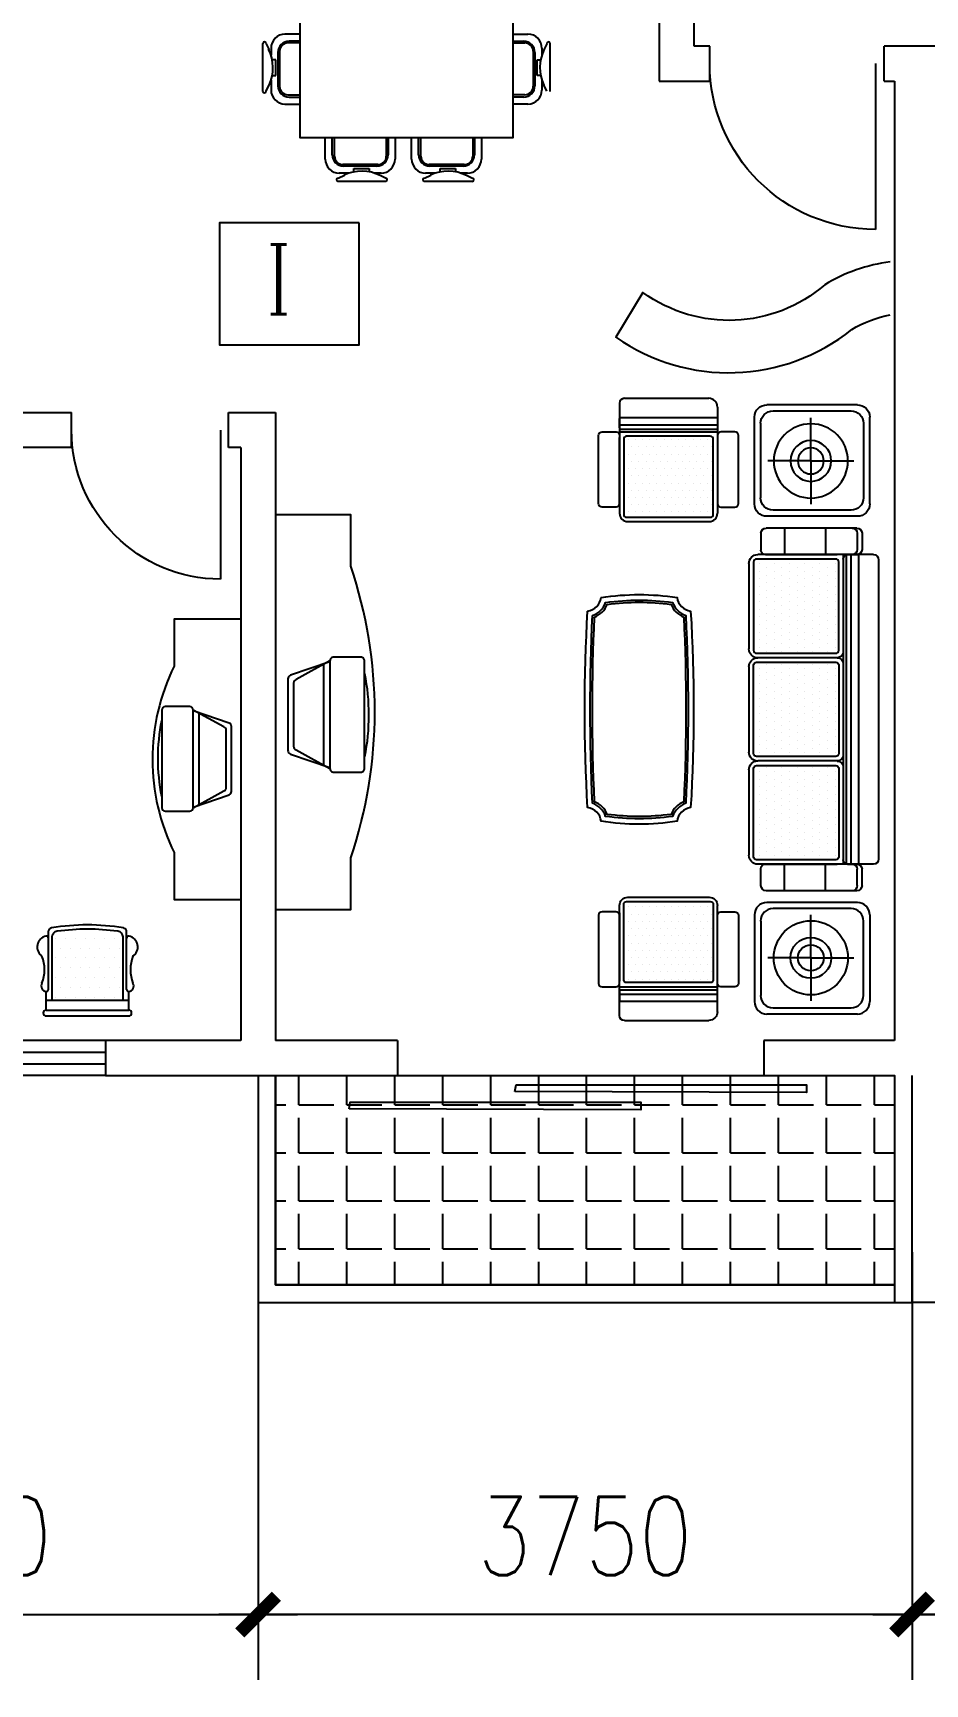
# Model space of a CAD drawing. Header units: millimetres. Extents: x 1316 to 28209, y 637 to 25771.
# Drawn here: x 9102 to 14218, y 5988 to 15451 of the extents above; entities that cross this region are included whole.
import ezdxf
from ezdxf.enums import TextEntityAlignment as Align

# ---------------------------------------------------------------- set-up
doc = ezdxf.new("R2010")
doc.units = ezdxf.units.MM
for name, color, linetype in [('PUB_DIM', 3, 'Continuous'), ('PUB_TEXT', 7, 'Continuous'), ('WALL', 255, 'Continuous'), ('WINDOW', 2, 'Continuous'), ('WINDOW_TEXT', 7, 'Continuous'), ('ZB', 252, 'Continuous')]:
    doc.layers.add(name, color=color, linetype=linetype)
doc.styles.add('_ROMANC', font='ROMANC.shx', dxfattribs={"width": 0.75})
doc.styles.add('DIM_FONT', font='SIMPLEX.shx', dxfattribs={"width": 0.8})
doc.styles.add('SIMPLEX', font='SIMPLEX.SHX')
doc.dimstyles.new('DIMN150', dxfattribs={"dimscale": 1.5, "dimtxt": 300, "dimasz": 1, "dimexe": 250, "dimexo": 300, "dimgap": 150, "dimtad": 1, "dimdec": 0, "dimzin": 0, "dimdsep": 46, "dimtxsty": 'DIM_FONT', "dimblk": '_DIMX', "dimblk1": '_DIMX', "dimblk2": '_DIMX', "dimcen": 0.09, "dimclrt": 7, "dimadec": 0, "dimazin": 0, "dimtfac": 1, "dimtdec": 0, "dimtix": 1, "dimtmove": 2, "dimatfit": 3, "dimldrblk": '_DIMX', "dimfxl": 1, "dimtolj": 1, "dimtzin": 0, "dimarcsym": 0})

# ---------------------------------------------------------------- blocks, each defined once
blk = doc.blocks.new('_DIMX')
blk.add_line((-150, 0), (150, 0))
at = {"const_width": 50}
blk.add_lwpolyline([(-70, -70), (70, 70)], dxfattribs=at)
blk = doc.blocks.new('*D58')
at = {"layer": 'DEFPOINTS', "color": 0, "transparency": 16777216}
for p in [(4993.2, 7712.5), (20893.2, 7712.5), (20893.2, 5185.6)]:
    blk.add_point(p, dxfattribs=at)
at = {"layer": 'PUB_DIM', "color": 0, "lineweight": -2, "transparency": 16777216}
for p, q in [((4993.2, 7262.5), (4993.2, 4810.6)), ((20893.2, 7262.5), (20893.2, 4810.6)), ((4994.7, 5185.6), (20891.7, 5185.6))]:
    blk.add_line(p, q, dxfattribs=at)
at = {"layer": 'PUB_DIM', "color": 0, "lineweight": -2, "transparency": 16777216, "xscale": 1.5, "yscale": 1.5, "zscale": 1.5, "rotation": 180}
blk.add_blockref('_DIMX', (4993.2, 5185.6), dxfattribs=at)
at = {"layer": 'PUB_DIM', "color": 0, "lineweight": -2, "transparency": 16777216, "xscale": 1.5, "yscale": 1.5, "zscale": 1.5}
blk.add_blockref('_DIMX', (20893.2, 5185.6), dxfattribs=at)
at = {"layer": 'PUB_DIM', "color": 7, "transparency": 16777216, "insert": (12943.2, 5635.6), "char_height": 450, "attachment_point": 5, "style": 'DIM_FONT'}
blk.add_mtext('\\A1;15900', dxfattribs=at)
blk = doc.blocks.new('*D59')
at = {"layer": 'DEFPOINTS', "color": 0, "transparency": 16777216}
for p in [(10393.2, 8912.5), (14143.2, 8912.5), (10393.2, 6385.6)]:
    blk.add_point(p, dxfattribs=at)
at = {"layer": 'PUB_DIM', "color": 0, "lineweight": -2, "transparency": 16777216}
for p, q in [((10393.2, 8462.5), (10393.2, 6010.6)), ((14143.2, 8462.5), (14143.2, 6010.6)), ((14141.7, 6385.6), (10394.7, 6385.6))]:
    blk.add_line(p, q, dxfattribs=at)
at = {"layer": 'PUB_DIM', "color": 0, "lineweight": -2, "transparency": 16777216, "xscale": 1.5, "yscale": 1.5, "zscale": 1.5, "rotation": 180}
blk.add_blockref('_DIMX', (10393.2, 6385.6), dxfattribs=at)
at = {"layer": 'PUB_DIM', "color": 0, "lineweight": -2, "transparency": 16777216, "xscale": 1.5, "yscale": 1.5, "zscale": 1.5}
blk.add_blockref('_DIMX', (14143.2, 6385.6), dxfattribs=at)
at = {"layer": 'PUB_DIM', "color": 7, "transparency": 16777216, "insert": (12268.2, 6835.6), "char_height": 450, "attachment_point": 5, "style": 'DIM_FONT'}
blk.add_mtext('\\A1;3750', dxfattribs=at)
blk = doc.blocks.new('M_A14NPV')
for points in [[(0.6323, 0.2261), (0.6292, 0.2078), (-0.1643, 0.2078), (-0.1643, 0.2286)], [(0.1799, 0.1784), (0.1767, 0.1601), (-0.6168, 0.1601), (-0.6167, 0.1808)]]:
    blk.add_lwpolyline(points, close=True)
blk = doc.blocks.new('*X24')
at = {"color": 0}
for p, q in [((8200, 30400), (8200, 30400)), ((8225, 30450), (8225, 30450)), ((8250, 30400), (8250, 30400)), ((8275, 30450), (8275, 30450)), ((8300, 30400), (8300, 30400)), ((8325, 30450), (8325, 30450)), ((8350, 30400), (8350, 30400)), ((8375, 30450), (8375, 30450)), ((8400, 30400), (8400, 30400)), ((8425, 30450), (8425, 30450)), ((8450, 30400), (8450, 30400)), ((8475, 30450), (8475, 30450)), ((8500, 30400), (8500, 30400)), ((8525, 30450), (8525, 30450)), ((8550, 30400), (8550, 30400)), ((8575, 30450), (8575, 30450)), ((8600, 30400), (8600, 30400)), ((8625, 30450), (8625, 30450)), ((8650, 30400), (8650, 30400)), ((8675, 30450), (8675, 30450)), ((8700, 30400), (8700, 30400)), ((8725, 30450), (8725, 30450)), ((8750, 30400), (8750, 30400)), ((8775, 30450), (8775, 30450)), ((8800, 30400), (8800, 30400)), ((8200, 30300), (8200, 30300)), ((8225, 30350), (8225, 30350)), ((8250, 30300), (8250, 30300)), ((8275, 30350), (8275, 30350)), ((8300, 30300), (8300, 30300)), ((8325, 30350), (8325, 30350)), ((8350, 30300), (8350, 30300)), ((8375, 30350), (8375, 30350)), ((8400, 30300), (8400, 30300)), ((8425, 30350), (8425, 30350)), ((8450, 30300), (8450, 30300)), ((8475, 30350), (8475, 30350)), ((8500, 30300), (8500, 30300)), ((8525, 30350), (8525, 30350)), ((8550, 30300), (8550, 30300)), ((8575, 30350), (8575, 30350)), ((8600, 30300), (8600, 30300)), ((8625, 30350), (8625, 30350)), ((8650, 30300), (8650, 30300)), ((8675, 30350), (8675, 30350)), ((8700, 30300), (8700, 30300)), ((8725, 30350), (8725, 30350)), ((8750, 30300), (8750, 30300)), ((8775, 30350), (8775, 30350)), ((8800, 30300), (8800, 30300)), ((8200, 30200), (8200, 30200)), ((8225, 30250), (8225, 30250)), ((8250, 30200), (8250, 30200)), ((8275, 30250), (8275, 30250)), ((8300, 30200), (8300, 30200)), ((8325, 30250), (8325, 30250)), ((8350, 30200), (8350, 30200)), ((8375, 30250), (8375, 30250)), ((8400, 30200), (8400, 30200)), ((8425, 30250), (8425, 30250)), ((8450, 30200), (8450, 30200)), ((8475, 30250), (8475, 30250)), ((8500, 30200), (8500, 30200)), ((8525, 30250), (8525, 30250)), ((8550, 30200), (8550, 30200)), ((8575, 30250), (8575, 30250)), ((8600, 30200), (8600, 30200)), ((8625, 30250), (8625, 30250)), ((8650, 30200), (8650, 30200)), ((8675, 30250), (8675, 30250)), ((8700, 30200), (8700, 30200)), ((8725, 30250), (8725, 30250)), ((8750, 30200), (8750, 30200)), ((8775, 30250), (8775, 30250)), ((8800, 30200), (8800, 30200)), ((8200, 30100), (8200, 30100)), ((8225, 30150), (8225, 30150)), ((8250, 30100), (8250, 30100)), ((8275, 30150), (8275, 30150)), ((8300, 30100), (8300, 30100)), ((8325, 30150), (8325, 30150)), ((8350, 30100), (8350, 30100)), ((8375, 30150), (8375, 30150)), ((8400, 30100), (8400, 30100)), ((8425, 30150), (8425, 30150)), ((8450, 30100), (8450, 30100)), ((8475, 30150), (8475, 30150)), ((8500, 30100), (8500, 30100)), ((8525, 30150), (8525, 30150)), ((8550, 30100), (8550, 30100)), ((8575, 30150), (8575, 30150)), ((8600, 30100), (8600, 30100)), ((8625, 30150), (8625, 30150)), ((8650, 30100), (8650, 30100)), ((8675, 30150), (8675, 30150)), ((8700, 30100), (8700, 30100)), ((8725, 30150), (8725, 30150)), ((8750, 30100), (8750, 30100)), ((8775, 30150), (8775, 30150)), ((8800, 30100), (8800, 30100)), ((8200, 30000), (8200, 30000)), ((8225, 30050), (8225, 30050)), ((8225, 29950), (8225, 29950)), ((8250, 30000), (8250, 30000)), ((8275, 30050), (8275, 30050)), ((8275, 29950), (8275, 29950)), ((8300, 30000), (8300, 30000)), ((8325, 30050), (8325, 30050)), ((8325, 29950), (8325, 29950)), ((8350, 30000), (8350, 30000)), ((8375, 30050), (8375, 30050)), ((8375, 29950), (8375, 29950)), ((8400, 30000), (8400, 30000)), ((8425, 30050), (8425, 30050)), ((8425, 29950), (8425, 29950)), ((8450, 30000), (8450, 30000)), ((8475, 30050), (8475, 30050)), ((8475, 29950), (8475, 29950)), ((8500, 30000), (8500, 30000)), ((8525, 30050), (8525, 30050)), ((8525, 29950), (8525, 29950)), ((8550, 30000), (8550, 30000)), ((8575, 30050), (8575, 30050)), ((8575, 29950), (8575, 29950)), ((8600, 30000), (8600, 30000)), ((8625, 30050), (8625, 30050)), ((8625, 29950), (8625, 29950)), ((8650, 30000), (8650, 30000)), ((8675, 30050), (8675, 30050)), ((8675, 29950), (8675, 29950)), ((8700, 30000), (8700, 30000)), ((8725, 30050), (8725, 30050)), ((8725, 29950), (8725, 29950)), ((8750, 30000), (8750, 30000)), ((8775, 30050), (8775, 30050)), ((8775, 29950), (8775, 29950)), ((8800, 30000), (8800, 30000))]:
    blk.add_line(p, q, dxfattribs=at)
blk = doc.blocks.new('SAF3')
for p, q in [((-959, 0), (-397, 0)), ((-281, 0), (281, 0)), ((397, 0), (959, 0)), ((-1158, -79), (-1047, -79)), ((-1017, -819), (-1017, -58)), ((-1017, -108), (-1017, -581)), ((-1017, -710), (-1017, -108)), ((-339, -581), (-339, -58)), ((-339, -581), (-339, -58)), ((339, -581), (339, -58)), ((1017, -819), (1017, -58)), ((1017, -710), (1017, -108)), ((1017, -108), (1017, -581)), ((1158, -79), (1047, -79)), ((-1192, -710), (-1192, -113)), ((1192, -710), (1192, -113)), ((-1192, -233), (-1017, -233)), ((1192, -233), (1017, -233)), ((-1192, -503), (-1017, -503)), ((1192, -503), (1017, -503)), ((-1017, -620), (1017, -620)), ((-1017, -620), (988, -620)), ((-1017, -649), (-1017, -713)), ((-1016, -640), (1017, -640)), ((1017, -649), (1017, -713)), ((-1158, -712), (-1051, -712)), ((-1158, -744), (-1051, -744)), ((-1017, -670), (1017, -670)), ((-1017, -720), (1017, -720)), ((1158, -712), (1051, -712)), ((1158, -744), (1051, -744)), ((-984, -853), (984, -853))]:
    blk.add_line(p, q)
for points in [[(-988, -50, -0.414214), (-968, -30), (-389, -30, -0.414214), (-369, -50), (-369, -571, -0.414214), (-389, -591), (-968, -591, -0.414214), (-988, -571)], [(310, -50, 0.414214), (290, -30), (-290, -30, 0.414214), (-310, -50), (-310, -571, 0.414214), (-290, -591), (290, -591, 0.414214), (310, -571)], [(988, -50, 0.414214), (968, -30), (389, -30, 0.414214), (369, -50), (369, -571, 0.414214), (389, -591), (968, -591, 0.414214), (988, -571)]]:
    blk.add_lwpolyline(points, format="xyb", close=True)
for centre, radius, start, end in [((-959, -58), 58.3, 90, 180), ((-397, -58), 58.3, 0, 90), ((-281, -58), 58.3, 90, 180), ((281, -58), 58.3, 0, 90), ((397, -58), 58.3, 90, 180), ((959, -58), 58.3, 0, 90), ((-1158, -113), 33.9, 90, 180), ((-1047, -108), 29.2, 0, 90), ((1047, -108), 29.2, 90, 180), ((1158, -113), 33.9, 0, 90), ((-988, -649), 29.1, 90, 180), ((-378, -581), 38.8, 270, 0), ((-300, -581), 38.8, 180, 270), ((300, -581), 38.8, 270, 0), ((378, -581), 38.8, 180, 270), ((988, -649), 29.1, 0, 90), ((-1158, -678), 33.9, 180, 270), ((-1158, -710), 33.9, 180, 270), ((-1051, -678), 33.9, 270, 0), ((-1051, -710), 33.9, 270, 0), ((1051, -678), 33.9, 180, 270), ((1051, -710), 33.9, 180, 270), ((1158, -678), 33.9, 270, 0), ((1158, -710), 33.9, 270, 0), ((-984, -819), 33.9, 180, 270), ((984, -819), 33.9, 270, 0)]:
    blk.add_arc(centre, radius, start, end)
blk.add_blockref('*X24', (-9183, -30517))
at = {"xscale": -1}
for p in [(8505, -30517), (9183, -30517)]:
    blk.add_blockref('*X24', p, dxfattribs=at)
blk = doc.blocks.new('CHUANGTG')
for p, q in [((173.3, 227.4), (-176.6, 227.4)), ((148.3, 202.4), (-151.7, 202.4)), ((-226.5, -187.4), (-226.5, 177.5)), ((-201.6, 152.6), (-201.6, -162.4)), ((0, 0), (0, 173.8)), ((198.2, -162.4), (198.2, 152.6)), ((223.1, -187.4), (223.1, 177.5)), ((0, 0), (-173.8, 0)), ((0, 0), (0, -173.8)), ((0, 0), (173.8, 0)), ((173.3, -237.3), (-176.6, -237.3)), ((-151.7, -212.3), (148.3, -212.3))]:
    blk.add_line(p, q)
for radius in [149.6, 82.4, 52.4]:
    blk.add_circle((0, 0), radius)
for centre, start, end in [((-176.6, 177.5), 90, 180), ((-151.7, 152.6), 90, 180), ((148.3, 152.6), 0, 90), ((173.3, 177.5), 0, 90), ((-176.6, -187.4), 180, 270), ((-151.7, -162.4), 180, 270), ((148.3, -162.4), 270, 0), ((173.3, -187.4), 270, 0)]:
    blk.add_arc(centre, 49.9, start, end)
blk = doc.blocks.new('_DBLK')
blk.add_line((-0.45, 0), (-0.45, -0.95))
blk.add_arc((-0.45, 0), 0.95, 270, 0)
at = {"layer": 'WINDOW_TEXT', "style": 'SIMPLEX', "flags": 9}
blk.add_attdef('A', text='', height=1, dxfattribs=at).set_placement((0, 1.5), align=Align.MIDDLE)
blk = doc.blocks.new('*X21')
at = {"color": 0}
for p, q in [((16275, 33650), (16275, 33650)), ((16325, 33650), (16325, 33650)), ((16375, 33650), (16375, 33650)), ((16425, 33650), (16425, 33650)), ((16475, 33650), (16475, 33650)), ((16525, 33650), (16525, 33650)), ((16575, 33650), (16575, 33650)), ((16275, 33550), (16275, 33550)), ((16300, 33600), (16300, 33600)), ((16325, 33550), (16325, 33550)), ((16350, 33600), (16350, 33600)), ((16375, 33550), (16375, 33550)), ((16400, 33600), (16400, 33600)), ((16425, 33550), (16425, 33550)), ((16450, 33600), (16450, 33600)), ((16475, 33550), (16475, 33550)), ((16500, 33600), (16500, 33600)), ((16525, 33550), (16525, 33550)), ((16550, 33600), (16550, 33600)), ((16575, 33550), (16575, 33550)), ((16600, 33600), (16600, 33600)), ((16300, 33500), (16300, 33500)), ((16350, 33500), (16350, 33500)), ((16400, 33500), (16400, 33500)), ((16450, 33500), (16450, 33500)), ((16500, 33500), (16500, 33500)), ((16550, 33500), (16550, 33500)), ((16600, 33500), (16600, 33500)), ((16275, 33450), (16275, 33450)), ((16300, 33400), (16300, 33400)), ((16325, 33450), (16325, 33450)), ((16350, 33400), (16350, 33400)), ((16375, 33450), (16375, 33450)), ((16400, 33400), (16400, 33400)), ((16425, 33450), (16425, 33450)), ((16450, 33400), (16450, 33400)), ((16475, 33450), (16475, 33450)), ((16500, 33400), (16500, 33400)), ((16525, 33450), (16525, 33450)), ((16550, 33400), (16550, 33400)), ((16575, 33450), (16575, 33450)), ((16600, 33400), (16600, 33400)), ((16275, 33350), (16275, 33350)), ((16325, 33350), (16325, 33350)), ((16375, 33350), (16375, 33350)), ((16425, 33350), (16425, 33350)), ((16475, 33350), (16475, 33350)), ((16525, 33350), (16525, 33350)), ((16575, 33350), (16575, 33350))]:
    blk.add_line(p, q, dxfattribs=at)
blk = doc.blocks.new('CANY')
for p, q in [((-240.4, 475.4), (-240.4, 511.1)), ((-240.4, 180), (-240.4, 475.4)), ((208.6, 475.4), (208.6, 511.1)), ((208.6, 180), (208.6, 475.4)), ((-252.4, 62.4), (-252.4, 168.8)), ((-252.4, 118.5), (220.6, 118.5)), ((220.6, 62.4), (220.6, 168.8)), ((-252.4, 62.4), (220.6, 62.4)), ((-252.4, 28.7), (220.6, 28.7))]:
    blk.add_line(p, q)
blk.add_lwpolyline([(-218, 118.5), (-218, 482.3, -0.37292), (-189.1, 515.6, -0.071628), (157.3, 515.6, -0.37292), (186.1, 482.3), (186.1, 118.5)], format="xyb")
for centre, radius, start, end in [((-239.4, 423.4), 64.6, 103.27248, 234.55141), ((-251.6, 475.4), 11.2, 0, 103.27248), ((-218, 511.1), 22.5, 99.57253, 180), ((-15.9, -687), 1237.4, 80.42747, 99.57253), ((186.1, 511.1), 22.5, 0, 80.42747), ((219.8, 475.4), 11.2, 76.72752, 180), ((207.6, 423.4), 64.6, 305.44859, 76.72752), ((-472.2, 293.5), 210.1, 338.41103, 21.58897), ((440.4, 293.5), 210.1, 158.41103, 201.58897), ((-249.9, 200.1), 31.4, 149.09369, 265.17474), ((218.1, 200.1), 31.4, 274.82526, 30.90631), ((-251.6, 180), 11.2, 265.17474, 0), ((219.8, 180), 11.2, 180, 274.82526), ((-252.4, 45.6), 16.8, 90, 270), ((220.6, 45.6), 16.8, 270, 90)]:
    blk.add_arc(centre, radius, start, end)
at = {"xscale": 1.12268433051167, "yscale": 1.12268433051167, "zscale": 1.12268433051167}
blk.add_blockref('*X21', (-18469.8, -37305), dxfattribs=at)
blk = doc.blocks.new('*X19')
at = {"color": 0}
for p, q in [((8200, 30400), (8200, 30400)), ((8225, 30450), (8225, 30450)), ((8250, 30400), (8250, 30400)), ((8275, 30450), (8275, 30450)), ((8300, 30400), (8300, 30400)), ((8325, 30450), (8325, 30450)), ((8350, 30400), (8350, 30400)), ((8375, 30450), (8375, 30450)), ((8400, 30400), (8400, 30400)), ((8425, 30450), (8425, 30450)), ((8450, 30400), (8450, 30400)), ((8475, 30450), (8475, 30450)), ((8500, 30400), (8500, 30400)), ((8525, 30450), (8525, 30450)), ((8550, 30400), (8550, 30400)), ((8575, 30450), (8575, 30450)), ((8600, 30400), (8600, 30400)), ((8625, 30450), (8625, 30450)), ((8650, 30400), (8650, 30400)), ((8675, 30450), (8675, 30450)), ((8700, 30400), (8700, 30400)), ((8725, 30450), (8725, 30450)), ((8750, 30400), (8750, 30400)), ((8775, 30450), (8775, 30450)), ((8800, 30400), (8800, 30400)), ((8200, 30300), (8200, 30300)), ((8225, 30350), (8225, 30350)), ((8250, 30300), (8250, 30300)), ((8275, 30350), (8275, 30350)), ((8300, 30300), (8300, 30300)), ((8325, 30350), (8325, 30350)), ((8350, 30300), (8350, 30300)), ((8375, 30350), (8375, 30350)), ((8400, 30300), (8400, 30300)), ((8425, 30350), (8425, 30350)), ((8450, 30300), (8450, 30300)), ((8475, 30350), (8475, 30350)), ((8500, 30300), (8500, 30300)), ((8525, 30350), (8525, 30350)), ((8550, 30300), (8550, 30300)), ((8575, 30350), (8575, 30350)), ((8600, 30300), (8600, 30300)), ((8625, 30350), (8625, 30350)), ((8650, 30300), (8650, 30300)), ((8675, 30350), (8675, 30350)), ((8700, 30300), (8700, 30300)), ((8725, 30350), (8725, 30350)), ((8750, 30300), (8750, 30300)), ((8775, 30350), (8775, 30350)), ((8800, 30300), (8800, 30300)), ((8200, 30200), (8200, 30200)), ((8225, 30250), (8225, 30250)), ((8250, 30200), (8250, 30200)), ((8275, 30250), (8275, 30250)), ((8300, 30200), (8300, 30200)), ((8325, 30250), (8325, 30250)), ((8350, 30200), (8350, 30200)), ((8375, 30250), (8375, 30250)), ((8400, 30200), (8400, 30200)), ((8425, 30250), (8425, 30250)), ((8450, 30200), (8450, 30200)), ((8475, 30250), (8475, 30250)), ((8500, 30200), (8500, 30200)), ((8525, 30250), (8525, 30250)), ((8550, 30200), (8550, 30200)), ((8575, 30250), (8575, 30250)), ((8600, 30200), (8600, 30200)), ((8625, 30250), (8625, 30250)), ((8650, 30200), (8650, 30200)), ((8675, 30250), (8675, 30250)), ((8700, 30200), (8700, 30200)), ((8725, 30250), (8725, 30250)), ((8750, 30200), (8750, 30200)), ((8775, 30250), (8775, 30250)), ((8800, 30200), (8800, 30200)), ((8200, 30100), (8200, 30100)), ((8225, 30150), (8225, 30150)), ((8225, 30050), (8225, 30050)), ((8250, 30100), (8250, 30100)), ((8275, 30150), (8275, 30150)), ((8275, 30050), (8275, 30050)), ((8300, 30100), (8300, 30100)), ((8325, 30150), (8325, 30150)), ((8325, 30050), (8325, 30050)), ((8350, 30100), (8350, 30100)), ((8375, 30150), (8375, 30150)), ((8375, 30050), (8375, 30050)), ((8400, 30100), (8400, 30100)), ((8425, 30150), (8425, 30150)), ((8425, 30050), (8425, 30050)), ((8450, 30100), (8450, 30100)), ((8475, 30150), (8475, 30150)), ((8475, 30050), (8475, 30050)), ((8500, 30100), (8500, 30100)), ((8525, 30150), (8525, 30150)), ((8525, 30050), (8525, 30050)), ((8550, 30100), (8550, 30100)), ((8575, 30150), (8575, 30150)), ((8575, 30050), (8575, 30050)), ((8600, 30100), (8600, 30100)), ((8625, 30150), (8625, 30150)), ((8625, 30050), (8625, 30050)), ((8650, 30100), (8650, 30100)), ((8675, 30150), (8675, 30150)), ((8675, 30050), (8675, 30050)), ((8700, 30100), (8700, 30100)), ((8725, 30150), (8725, 30150)), ((8725, 30050), (8725, 30050)), ((8750, 30100), (8750, 30100)), ((8775, 30150), (8775, 30150)), ((8775, 30050), (8775, 30050)), ((8800, 30100), (8800, 30100)), ((8200, 30000), (8200, 30000)), ((8225, 29950), (8225, 29950)), ((8250, 30000), (8250, 30000)), ((8275, 29950), (8275, 29950)), ((8300, 30000), (8300, 30000)), ((8325, 29950), (8325, 29950)), ((8350, 30000), (8350, 30000)), ((8375, 29950), (8375, 29950)), ((8400, 30000), (8400, 30000)), ((8425, 29950), (8425, 29950)), ((8450, 30000), (8450, 30000)), ((8475, 29950), (8475, 29950)), ((8500, 30000), (8500, 30000)), ((8525, 29950), (8525, 29950)), ((8550, 30000), (8550, 30000)), ((8575, 29950), (8575, 29950)), ((8600, 30000), (8600, 30000)), ((8625, 29950), (8625, 29950)), ((8650, 30000), (8650, 30000)), ((8675, 29950), (8675, 29950)), ((8700, 30000), (8700, 30000)), ((8725, 29950), (8725, 29950)), ((8750, 30000), (8750, 30000)), ((8775, 29950), (8775, 29950)), ((8800, 30000), (8800, 30000))]:
    blk.add_line(p, q, dxfattribs=at)
blk = doc.blocks.new('SHAF1')
for p, q in [((-29.7, 783.2), (-29.7, 153.1)), ((-1.6, 811.3), (482.3, 811.3)), ((532.3, 761.3), (532.3, 153.1)), ((-29.7, 701.5), (532.3, 701.5)), ((-29.7, 642.7), (-29.7, 695.2)), ((-29.7, 693.4), (-29.7, 194.1)), ((-29.7, 660), (532.3, 660)), ((-29.7, 618.6), (532.3, 618.6)), ((-29.7, 618.6), (532.3, 618.6)), ((-29.7, 194.1), (-29.7, 586.5)), ((-28.5, 635.2), (532.3, 635.2)), ((18.6, 104.8), (483.9, 104.8))]:
    blk.add_line(p, q)
for points in [[(-29.7, 598.6), (-29.7, 208.3, -0.41355), (-49.7, 188.3), (-129.5, 188.1, -0.414877), (-149.5, 208.1), (-149.5, 598.6, -0.414214), (-129.5, 618.6), (-49.7, 618.6, -0.414214)], [(-5.2, 145.9, 0.414214), (11.4, 129.3), (491.2, 129.3, 0.414214), (507.8, 145.9), (507.8, 577.5, 0.414214), (491.2, 594.1), (11.4, 594.1, 0.414214), (-5.2, 577.5)], [(532.3, 598.6), (532.3, 208.3, 0.41355), (552.2, 188.3), (632.1, 188.1, 0.414877), (652.1, 208.1), (652.1, 598.6, 0.414214), (632.1, 618.6), (552.3, 618.6, 0.414214)]]:
    blk.add_lwpolyline(points, format="xyb", close=True)
for centre, radius, start, end in [((-1.6, 783.2), 28.1, 90, 180), ((482.3, 761.3), 50, 360, 90), ((18.6, 153.1), 48.3, 180, 270), ((483.9, 153.1), 48.3, 270, 0)]:
    blk.add_arc(centre, radius, start, end)
at = {"xscale": -0.828495, "yscale": 0.828495, "zscale": 0.828495, "rotation": 180}
blk.add_blockref('*X19', (-6795, 25387.9), dxfattribs=at)
blk = doc.blocks.new('*D50')
at = {"layer": 'DEFPOINTS', "color": 0, "transparency": 16777216}
for p in [(6793.2, 8912.5), (10393.2, 8912.5), (10393.2, 6385.6)]:
    blk.add_point(p, dxfattribs=at)
at = {"layer": 'PUB_DIM', "color": 0, "lineweight": -2, "transparency": 16777216}
for p, q in [((6793.2, 8462.5), (6793.2, 6010.6)), ((10393.2, 8462.5), (10393.2, 6010.6)), ((6794.7, 6385.6), (10391.7, 6385.6))]:
    blk.add_line(p, q, dxfattribs=at)
at = {"layer": 'PUB_DIM', "color": 0, "lineweight": -2, "transparency": 16777216, "xscale": 1.5, "yscale": 1.5, "zscale": 1.5, "rotation": 180}
blk.add_blockref('_DIMX', (6793.2, 6385.6), dxfattribs=at)
at = {"layer": 'PUB_DIM', "color": 0, "lineweight": -2, "transparency": 16777216, "xscale": 1.5, "yscale": 1.5, "zscale": 1.5}
blk.add_blockref('_DIMX', (10393.2, 6385.6), dxfattribs=at)
at = {"layer": 'PUB_DIM', "color": 7, "transparency": 16777216, "insert": (8593.2, 6835.6), "char_height": 450, "attachment_point": 5, "style": 'DIM_FONT'}
blk.add_mtext('\\A1;3600', dxfattribs=at)
blk = doc.blocks.new('_WBLK')
for p, q in [((-0.5, 0.5), (0.5, 0.5)), ((0.5, 0.1667), (-0.5, 0.1667)), ((0.5, -0.1667), (-0.5, -0.1667)), ((-0.5, -0.5), (0.5, -0.5))]:
    blk.add_line(p, q)
at = {"layer": 'WINDOW_TEXT', "style": 'SIMPLEX', "flags": 9}
blk.add_attdef('A', text='', height=1, dxfattribs=at).set_placement((0, 1.5), align=Align.MIDDLE)
blk = doc.blocks.new('TV')
blk.add_line((-251.4, 109.2), (276.7, 109.2))
for points in [[(-267.4, 74.7), (-171, 250.8, -0.320259), (-152.1, 264.3), (177.4, 264.3, -0.320259), (196.3, 250.8), (292.6, 74.7)], [(-263.2, 74.7), (-192.5, 280.4, -0.325839), (-173.5, 294.3), (198.8, 294.3, -0.325839), (217.8, 280.4), (288.5, 74.7)]]:
    blk.add_lwpolyline(points, format="xyb")
blk.add_lwpolyline([(312.6, 54.7), (312.6, -85.7, -0.414214), (292.6, -105.7), (-267.4, -105.7, -0.414214), (-287.4, -85.7), (-287.4, 54.7, -0.414214), (-267.4, 74.7), (292.6, 74.7, -0.414214)], format="xyb", close=True)
blk.add_arc((15.1, 1018.9), 1145.5, 259.0435, 280.9565)
blk = doc.blocks.new('*D53')
at = {"layer": 'DEFPOINTS', "color": 0, "transparency": 16777216}
for p in [(14143.2, 8912.5), (17893.2, 8912.5), (17893.2, 6385.6)]:
    blk.add_point(p, dxfattribs=at)
at = {"layer": 'PUB_DIM', "color": 0, "lineweight": -2, "transparency": 16777216}
for p, q in [((14143.2, 8462.5), (14143.2, 6010.6)), ((17893.2, 8462.5), (17893.2, 6010.6)), ((14144.7, 6385.6), (17891.7, 6385.6))]:
    blk.add_line(p, q, dxfattribs=at)
at = {"layer": 'PUB_DIM', "color": 0, "lineweight": -2, "transparency": 16777216, "xscale": 1.5, "yscale": 1.5, "zscale": 1.5, "rotation": 180}
blk.add_blockref('_DIMX', (14143.2, 6385.6), dxfattribs=at)
at = {"layer": 'PUB_DIM', "color": 0, "lineweight": -2, "transparency": 16777216, "xscale": 1.5, "yscale": 1.5, "zscale": 1.5}
blk.add_blockref('_DIMX', (17893.2, 6385.6), dxfattribs=at)
at = {"layer": 'PUB_DIM', "color": 7, "transparency": 16777216, "insert": (16018.2, 6835.6), "char_height": 450, "attachment_point": 5, "style": 'DIM_FONT'}
blk.add_mtext('\\A1;3750', dxfattribs=at)

msp = doc.modelspace()

# ---------------------------------------------------------------- hatches: boundary and pattern name
at = {"layer": 'ZB', "linetype": 'Continuous'}
h = msp.add_hatch(dxfattribs=at)
h.set_pattern_fill('ANGLE', color=256, scale=1000, style=0)
h.set_pattern_definition([(0, (-6972.94, 199882.07), (0, 275), [200, -75]), (90, (-6972.94, 199882.07), (-275, 2e-14), [200, -75])])
h.paths.add_polyline_path([(10493.2, 8275.1), (10493.2, 9475.1), (14043.2, 9475.1), (14043.2, 8275.1)])

# ---------------------------------------------------------------- linework, layer by layer
at = {"layer": 'PUB_TEXT'}
msp.add_lwpolyline([(10972.1, 14362.9), (10172.1, 14362.9), (10172.1, 13662.9), (10972.1, 13662.9)], close=True, dxfattribs=at)
at = {"layer": 'WALL'}
for p, q in [((12893.2, 15375.1), (12893.2, 19975.1)), ((12693.2, 16075.1), (12693.2, 15175.1)), ((12983.2, 15375.1), (12893.2, 15375.1)), ((12983.2, 15175.1), (12983.2, 15375.1)), ((15393.2, 15375.1), (13983.2, 15375.1)), ((13983.2, 15175.1), (13983.2, 15375.1)), ((12693.2, 15175.1), (12983.2, 15175.1)), ((13983.2, 15175.1), (14043.2, 15175.1)), ((14043.2, 15175.1), (14043.2, 9675.1)), ((6749, 13275.1), (9323.2, 13275.1)), ((9323.2, 13075.1), (9323.2, 13275.1)), ((10223.2, 13275.1), (10493.2, 13275.1)), ((10223.2, 13075.1), (10223.2, 13275.1)), ((10493.2, 13275.1), (10493.2, 9675.1)), ((9323.2, 13075.1), (6893.2, 13075.1)), ((10293.2, 13075.1), (10223.2, 13075.1)), ((10293.2, 13075.1), (10293.2, 9675.1)), ((10293.2, 9675.1), (9518.2, 9675.1)), ((9518.2, 9675.1), (9518.2, 9475.1)), ((11193.2, 9675.1), (10493.2, 9675.1)), ((11193.2, 9675.1), (11193.2, 9475.1)), ((14043.2, 9675.1), (13293.2, 9675.1)), ((13293.2, 9675.1), (13293.2, 9475.1)), ((9518.2, 9475.1), (11193.2, 9475.1)), ((13293.2, 9475.1), (14043.2, 9475.1)), ((14043.2, 9475.1), (14043.2, 8175.1))]:
    msp.add_line(p, q, dxfattribs=at)
at = {"layer": 'WINDOW'}
for points in [[(10393.2, 9475.1), (10393.2, 8175.1), (14143.2, 8175.1), (14143.2, 9475.1)], [(10493.2, 9475.1), (10493.2, 8275.1), (14043.2, 8275.1)], [(17893.2, 9475.1), (17893.2, 8175.1), (14143.2, 8175.1), (14143.2, 9475.1)]]:
    msp.add_lwpolyline(points, dxfattribs=at)
msp.add_lwpolyline([(10493.2, 8275.1), (10493.2, 9475.1), (14043.2, 9475.1), (14043.2, 8275.1)], close=True, dxfattribs=at)
at = {"layer": 'ZB', "linetype": 'Continuous'}
for p, q in [((10634, 15443.6), (10547.1, 15443.6)), ((11853.5, 15443.6), (11940.4, 15443.6)), ((10420.2, 15116.2), (10420.2, 15390.9)), ((10438.9, 15389.4), (10455.6, 15354.1)), ((10467.1, 15363.6), (10467.1, 15324.1)), ((10507.1, 15339.6), (10507.1, 15147.6)), ((10516.3, 15345.7), (10516.3, 15145)), ((10634, 15393.7), (10564.3, 15393.7)), ((10634, 15403.6), (10571.1, 15403.6)), ((11853.5, 15403.6), (11916.4, 15403.6)), ((11853.5, 15393.7), (11923.1, 15393.7)), ((11971.1, 15345.7), (11971.1, 15145)), ((11980.4, 15339.6), (11980.4, 15147.6)), ((12020.4, 15363.6), (12020.4, 15324.1)), ((12048.6, 15389.4), (12031.8, 15354.1)), ((12067.3, 15116.2), (12067.3, 15390.9)), ((10494.4, 15296), (10473.3, 15296)), ((10494.4, 15206.9), (10494.4, 15296)), ((11993, 15296), (12014.2, 15296)), ((11993, 15206.9), (11993, 15296)), ((10438.9, 15117.7), (10455.6, 15153)), ((10467.1, 15180.2), (10467.1, 15123.6)), ((10473.3, 15206.9), (10494.4, 15206.9)), ((12014.2, 15206.9), (11993, 15206.9)), ((12020.4, 15180.2), (12020.4, 15123.6)), ((12048.6, 15117.7), (12031.8, 15153)), ((10564.3, 15097), (10634, 15097)), ((10571.1, 15083.6), (10634, 15083.6)), ((11923.1, 15097), (11853.5, 15097)), ((11916.4, 15083.6), (11853.5, 15083.6)), ((10547.1, 15043.6), (10634, 15043.6)), ((11940.4, 15043.6), (11853.5, 15043.6)), ((10778.3, 14727.5), (10778.3, 14849.1)), ((10818.3, 14751.5), (10818.3, 14849.1)), ((10831.7, 14744.7), (10831.7, 14849.1)), ((11128.4, 14849.1), (11128.4, 14744.7)), ((11138.3, 14849.1), (11138.3, 14751.5)), ((11178.3, 14849.1), (11178.3, 14727.5)), ((11273.6, 14727.5), (11273.6, 14849.1)), ((11313.6, 14751.5), (11313.6, 14849.1)), ((11327, 14744.7), (11327, 14849.1)), ((11623.7, 14849.1), (11623.7, 14744.7)), ((11633.6, 14849.1), (11633.6, 14751.5)), ((11673.6, 14849.1), (11673.6, 14727.5)), ((11080.4, 14696.7), (10879.7, 14696.7)), ((11074.3, 14687.5), (10882.3, 14687.5)), ((10941.6, 14674.8), (11030.7, 14674.8)), ((10941.6, 14653.7), (10941.6, 14674.8)), ((11030.7, 14674.8), (11030.7, 14653.7)), ((11575.7, 14696.7), (11375, 14696.7)), ((11569.6, 14687.5), (11377.6, 14687.5)), ((11436.9, 14653.7), (11436.9, 14674.8)), ((11436.9, 14674.8), (11526, 14674.8)), ((11526, 14674.8), (11526, 14653.7)), ((10851, 14600.6), (11125.7, 14600.6)), ((10852.5, 14619.3), (10887.8, 14636)), ((10914.9, 14647.5), (10858.3, 14647.5)), ((11098.3, 14647.5), (11058.8, 14647.5)), ((11124.2, 14619.3), (11088.9, 14636)), ((11346.2, 14600.6), (11621, 14600.6)), ((11347.8, 14619.3), (11383.1, 14636)), ((11410.2, 14647.5), (11353.6, 14647.5)), ((11593.6, 14647.5), (11554.1, 14647.5)), ((11619.4, 14619.3), (11584.1, 14636))]:
    msp.add_line(p, q, dxfattribs=at)
msp.add_lwpolyline([(11853.5, 15593.1), (11853.5, 14849.1), (10634, 14849.1), (10634, 15593.1)], close=True, dxfattribs=at)
msp.add_lwpolyline([(14018.1, 14138.6, 0.105284), (13642.5, 14008, -0.349235), (12600.3, 13964), (12444.9, 13707.4, 0.333196), (13797.9, 13751.4, -0.090714), (14018.1, 13835.2)], format="xyb", dxfattribs=at)
at = {"layer": 'ZB'}
for points in [[(10925, 12394.3), (10925, 12689.7), (10493.2, 12689.7)], [(10293.2, 12090.5), (9912, 12090.5), (9912, 11821.9)], [(9912, 10752.7), (9912, 10484.1), (10293.2, 10484.1)], [(10493.2, 10427.6), (10925, 10427.6), (10925, 10723.1)]]:
    msp.add_lwpolyline(points, dxfattribs=at)
for points in [[(12282.9, 12136.9, 0.330185), (12360.9, 12214.9, -0.077274), (12795.7, 12214.9, 0.330185), (12873.7, 12136.9, -0.029824), (12873.7, 11010.5, 0.330185), (12795.7, 10932.4, -0.077274), (12360.9, 10932.4, 0.330185), (12282.9, 11010.5, -0.029824)], [(12311, 12111.6, 0.225004), (12386.2, 12186.8, -0.069764), (12770.4, 12186.8, 0.225004), (12845.6, 12111.6, -0.024912), (12845.6, 11035.8, 0.225004), (12770.4, 10960.5, -0.069764), (12386.2, 10960.5, 0.225004), (12311, 11035.8, -0.024912)], [(12322.5, 12102.5, 0.195339), (12395.3, 12175.3, -0.067064), (12761.3, 12175.3, 0.195339), (12834.1, 12102.5, -0.02321), (12834.1, 11044.8, 0.195339), (12761.3, 10972, -0.067064), (12395.3, 10972, 0.195339), (12322.5, 11044.8, -0.02321)]]:
    msp.add_lwpolyline(points, format="xyb", close=True, dxfattribs=at)
at = {"layer": 'ZB', "linetype": 'Continuous'}
for centre, radius, start, end in [((10547.1, 15363.6), 80, 90, 180), ((11940.4, 15363.6), 80, 0, 90), ((10429.1, 15389.7), 9.8, 353.25846, 171.20915), ((10243.6, 15252.1), 234.8, 334.73665, 26.79095), ((10571.1, 15339.6), 64, 90, 180), ((10564.3, 15345.7), 48, 90, 180), ((11916.4, 15339.6), 64, 0, 90), ((11923.1, 15345.7), 48, 0, 90), ((12243.9, 15252.1), 234.8, 153.20905, 205.26335), ((12058.3, 15389.7), 9.8, 8.79085, 186.74154), ((10571.1, 15147.6), 64, 180, 270), ((10564.3, 15145), 48, 180, 270), ((11916.4, 15147.6), 64, 270, 0), ((11923.1, 15145), 48, 270, 0), ((10429.1, 15117.5), 9.8, 188.79085, 6.74154), ((10547.1, 15123.6), 80, 180, 270), ((11940.4, 15123.6), 80, 270, 0), ((10858.3, 14727.5), 80, 180, 270), ((10882.3, 14751.5), 64, 180, 270), ((10879.7, 14744.7), 48, 180, 270), ((11074.3, 14751.5), 64, 270, 0), ((11080.4, 14744.7), 48, 270, 0), ((11098.3, 14727.5), 80, 270, 0), ((11353.6, 14727.5), 80, 180, 270), ((11377.6, 14751.5), 64, 180, 270), ((11375, 14744.7), 48, 180, 270), ((11569.6, 14751.5), 64, 270, 0), ((11575.7, 14744.7), 48, 270, 0), ((11593.6, 14727.5), 80, 270, 0), ((10852.2, 14609.5), 9.8, 83.25846, 261.20915), ((10986.9, 14424), 234.8, 63.20905, 115.26335), ((11124.4, 14609.5), 9.8, 278.79085, 96.74154), ((11347.5, 14609.5), 9.8, 83.25846, 261.20915), ((11482.2, 14424), 234.8, 63.20905, 115.26335), ((11619.7, 14609.5), 9.8, 278.79085, 96.74154)]:
    msp.add_arc(centre, radius, start, end, dxfattribs=at)
at = {"layer": 'ZB'}
for centre, radius, start, end in [((8449.9, 11558.7), 2612.3, 341.34483, 18.65517), ((10994.9, 11287.3), 1207.7, 153.72532, 206.27468)]:
    msp.add_arc(centre, radius, start, end, dxfattribs=at)

# ---------------------------------------------------------------- block references
at = {"layer": 'WINDOW', "xscale": -1000, "yscale": 1000, "zscale": 1000}
msp.add_blockref('_DBLK', (13483.2, 15275.1), dxfattribs=at)
at = {"layer": 'WINDOW', "rotation": 180}
for name, p, xscale, yscale, zscale in [('_DBLK', (9773.2, 13175.1), 900, -900, 900), ('_WBLK', (8618.2, 9575.1), 1800, 200, 1800), ('M_A14NPV', (12243.2, 9758.1), 2100, 2100, 2100)]:
    msp.add_blockref(name, p, dxfattribs=dict(at, xscale=xscale, yscale=yscale, zscale=zscale))
at = {"layer": 'ZB'}
for name, p in [('SHAF1', (12495.3, 12545.4)), ('CANY', (9430.5, 9788))]:
    msp.add_blockref(name, p, dxfattribs=at)
at = {"layer": 'ZB', "rotation": 90}
for name, p, xscale, yscale, zscale in [('CHUANGTG', (13563.1, 12997.7), -1.422036000003573, 1.422036000003573, 1.422036), ('SAF3', (13207.9, 11573.7), -0.8721000000077765, 0.8721000000077765, 0.8721), ('TV', (10887.3, 11557.3), -1.100000000005821, 1.100000000005821, 1.1), ('CHUANGTG', (13563.1, 10149.7), 1.422036000003573, 1.422036000003573, 1.422036)]:
    msp.add_blockref(name, p, dxfattribs=dict(at, xscale=xscale, yscale=yscale, zscale=zscale))
at = {"layer": 'ZB', "xscale": -1}
for name, p, rotation in [('TV', (9946.2, 11277.4), 270), ('SHAF1', (12495.3, 10602), 180)]:
    msp.add_blockref(name, p, dxfattribs=dict(at, rotation=rotation))

# ---------------------------------------------------------------- texts
at = {"layer": 'PUB_TEXT', "style": '_ROMANC', "width": 0.75}
msp.add_text('I', height=400, dxfattribs=at).set_placement((10440.9, 13839.3))

# ---------------------------------------------------------------- dimensions: what is measured, and where the dimension line sits
at = {"layer": 'PUB_DIM'}
for p1, p2, distance, picture, middle in [((6793.2, 8912.5), (10393.2, 8912.5), -2526.9, '*D50', (8593.2, 6835.6)), ((14143.2, 8912.5), (10393.2, 8912.5), 2526.9, '*D59', (12268.2, 6835.6)), ((14143.2, 8912.5), (17893.2, 8912.5), -2526.9, '*D53', (16018.2, 6835.6)), ((4993.2, 7712.5), (20893.2, 7712.5), -2526.9, '*D58', (12943.2, 5635.6))]:
    dim = msp.add_aligned_dim(p1=p1, p2=p2, distance=distance, dimstyle='DIMN150', dxfattribs=at)
    dim.commit()
    dim.dimension.update_dxf_attribs({"geometry": picture, "text_midpoint": middle})

doc.saveas('drawing.dxf')
